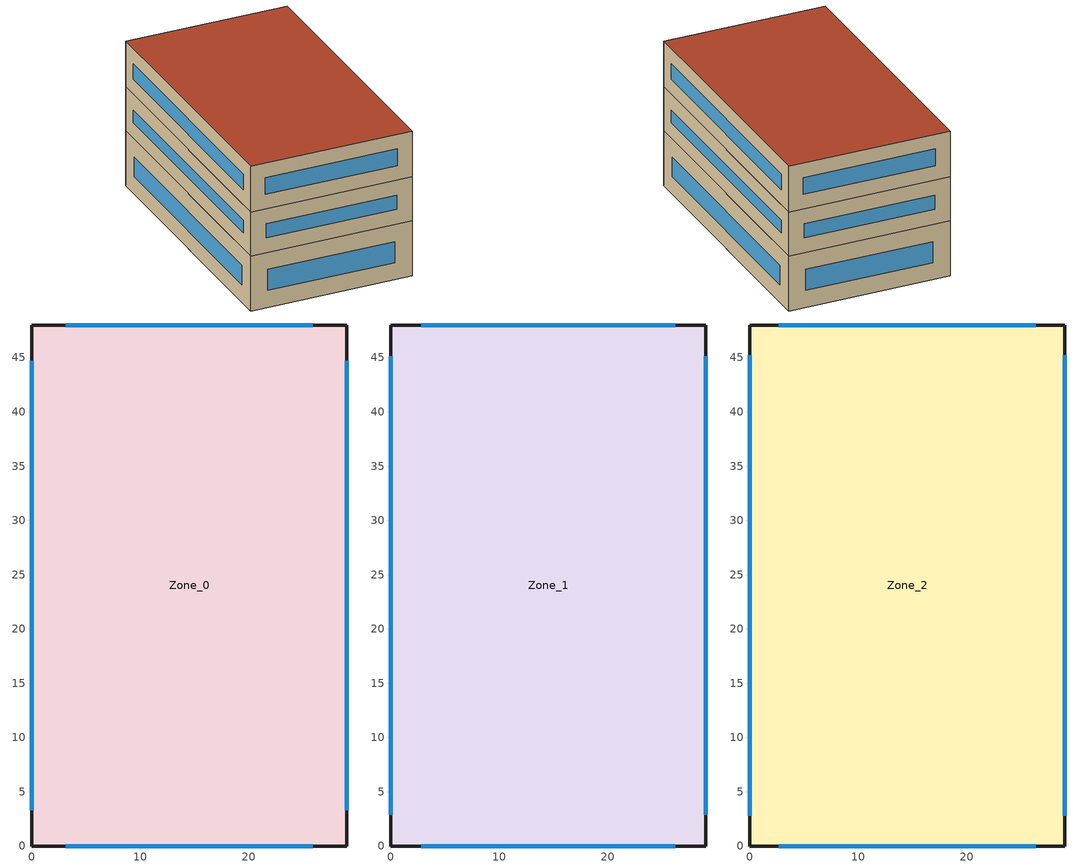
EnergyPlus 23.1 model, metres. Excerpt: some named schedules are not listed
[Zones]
Zone_0
 floor ground (Zone_0:f4UnderGroundSlabCF): 0,0 0,48 29,48 29,0 z-0.1
 wall outside (90.1-2019 Nonresidential CZ 0 Exterior Wall (Mass)): 0,0 29,0 29,48 0,48 0,0 z-0.1:10
 window (90.1-2019 Nonresidential CZ 0 Glazing (Operable)): 3.12,0 25.88,0 / 25.88,48 3.12,48 z3.02:6.88; 29,3.29 29,44.71 / 0,44.71 0,3.29 z3.19:6.71
Zone_1
 floor to Zone_0 (Interior Slab (Mass)_FLIPPED): 0,0 0,48 29,48 29,0 z10
 wall outside (90.1-2019 Nonresidential CZ 0 Exterior Wall (Mass)): 0,48 0,0 29,0 29,48 0,48 z10:18.1
 window (90.1-2019 Nonresidential CZ 0 Glazing (Operable)): 0,45.1 0,2.9 / 29,2.9 29,45.1 z12.9:15.2; 26.2,48 2.8,48 / 2.8,0 26.2,0 z12.8:15.3
Zone_2
 floor to Zone_1 (Interior Slab (Mass)_FLIPPED): 0,0 0,48 29,48 29,0 z18.1
 wall outside (90.1-2019 Nonresidential CZ 0 Exterior Wall (Mass)): 0,48 0,0 29,0 29,48 0,48 z18.1:26.5
 window (90.1-2019 Nonresidential CZ 0 Glazing (Operable)): 0,45.22 0,2.78 / 29,2.78 29,45.22 z20.88:23.72; 26.34,48 2.66,48 / 2.66,0 26.34,0 z20.76:23.84
 roof outside (300mmInsulation 200mmConcrete): 0,0 29,0 29,48 0,48 z26.5
[Site:GroundTemperature:BuildingSurface]
18, 18, 18, 18, 18, 18, 18, 18, 18, 18, 18, 18
[Site:GroundReflectance]
0.2, 0.2, 0.2, 0.2, 0.2, 0.2, 0.2, 0.2, 0.2, 0.2, 0.2, 0.2
[Site:GroundReflectance:SnowModifier]
1, 1
[Site:WeatherStation]
Wind Sensor Height Above Ground {m}=10; Wind Speed Profile Exponent=0.22; Wind Speed Profile Boundary Layer Thickness {m}=370; Air Temperature Sensor Height Above Ground {m}=1.5
[SizingPeriod:WeatherFileConditionType] Use Weather File Daylight Saving Period=No; Use Weather File Rain and Snow Indicators=No
Name | Period Selection | Day Type
Extreme Summer Weather Period for Design | SummerExtreme | SummerDesignDay
Extreme Winter Weather Period for Design | WinterExtreme | WinterDesignDay
[Building]
Building: North Axis {deg}=0; Terrain=Suburbs; Loads Convergence Tolerance Value=0.04; Temperature Convergence Tolerance Value {deltaC}=0.25; Solar Distribution=FullExterior; Maximum Number of Warmup Days=25; Minimum Number of Warmup Days=6
[Construction]
90.1-2019 Nonresidential CZ 0 Exterior Wall (Mass): Stucco_0.025_90.1-2019 Nonresidential CZ 0 Exterior Wall (Mass), Concrete_0.203_90.1-2019 Nonresidential CZ 0 Exterior Wall (Mass), Mineral Wool_0.006340168156952033_90.1-2019 Nonresidential CZ 0 Exterior Wall (Mass), Plaster_0.013_90.1-2019 Nonresidential CZ 0 Exterior Wall (Mass)
Interior Slab (Mass)_FLIPPED: Carpet_0.02_Interior Slab (Mass), Concrete_0.102_Interior Slab (Mass), Acoustic Tile_0.005_Interior Slab (Mass)
300mmInsulation 200mmConcrete: XPS Board_0.3_300mmInsulation 200mmConcrete, General Concrete_0.2_300mmInsulation 200mmConcrete
90.1-2019 Nonresidential CZ 0 Glazing (Operable): 90.1-2019 Nonresidential CZ 0 Glazing (Operable)Window
[Material]
Stucco_0.025_90.1-2019 Nonresidential CZ 0 Exterior Wall (Mass): Roughness=Smooth; @90.1-2019 Nonresidential CZ 0 Exterior Wall (Mass):Stucco-Thickness@ [m]=0.025; @90.1-2019 Nonresidential CZ 0 Exterior Wall (Mass):Stucco-Conductivity@ [W/m-K]=0.72; @90.1-2019 Nonresidential CZ 0 Exterior Wall (Mass):Stucco-Density@ [kg/m3]=1856; @90.1-2019 Nonresidential CZ 0 Exterior Wall (Mass):Stucco-SpecificHeat@ [J/kg-K]=840; @90.1-2019 Nonresidential CZ 0 Exterior Wall (Mass):Stucco-ThermalEmittance@=0.9; @90.1-2019 Nonresidential CZ 0 Exterior Wall (Mass):Stucco-SolarAbsorptance@=0.7; @90.1-2019 Nonresidential CZ 0 Exterior Wall (Mass):Stucco-VisibleAbsorptance@=0.7
Concrete_0.203_90.1-2019 Nonresidential CZ 0 Exterior Wall (Mass): Roughness=Rough; @90.1-2019 Nonresidential CZ 0 Exterior Wall (Mass):Concrete-Thickness@ [m]=0.203; @90.1-2019 Nonresidential CZ 0 Exterior Wall (Mass):Concrete-Conductivity@ [W/m-K]=2; @90.1-2019 Nonresidential CZ 0 Exterior Wall (Mass):Concrete-Density@ [kg/m3]=2400; @90.1-2019 Nonresidential CZ 0 Exterior Wall (Mass):Concrete-SpecificHeat@ [J/kg-K]=950; @90.1-2019 Nonresidential CZ 0 Exterior Wall (Mass):Concrete-ThermalEmittance@=0.9; @90.1-2019 Nonresidential CZ 0 Exterior Wall (Mass):Concrete-SolarAbsorptance@=0.7; @90.1-2019 Nonresidential CZ 0 Exterior Wall (Mass):Concrete-VisibleAbsorptance@=0.7
Mineral Wool_0.006340168156952033_90.1-2019 Nonresidential CZ 0 Exterior Wall (Mass): Roughness=Rough; @90.1-2019 Nonresidential CZ 0 Exterior Wall (Mass):Mineral Wool-Thickness@ [m]=0.00634017; @90.1-2019 Nonresidential CZ 0 Exterior Wall (Mass):Mineral Wool-Conductivity@ [W/m-K]=0.041; @90.1-2019 Nonresidential CZ 0 Exterior Wall (Mass):Mineral Wool-Density@ [kg/m3]=155; @90.1-2019 Nonresidential CZ 0 Exterior Wall (Mass):Mineral Wool-SpecificHeat@ [J/kg-K]=1130; @90.1-2019 Nonresidential CZ 0 Exterior Wall (Mass):Mineral Wool-ThermalEmittance@=0.9; @90.1-2019 Nonresidential CZ 0 Exterior Wall (Mass):Mineral Wool-SolarAbsorptance@=0.7; @90.1-2019 Nonresidential CZ 0 Exterior Wall (Mass):Mineral Wool-VisibleAbsorptance@=0.7
Plaster_0.013_90.1-2019 Nonresidential CZ 0 Exterior Wall (Mass): Roughness=Rough; @90.1-2019 Nonresidential CZ 0 Exterior Wall (Mass):Plaster-Thickness@ [m]=0.013; @90.1-2019 Nonresidential CZ 0 Exterior Wall (Mass):Plaster-Conductivity@ [W/m-K]=1; @90.1-2019 Nonresidential CZ 0 Exterior Wall (Mass):Plaster-Density@ [kg/m3]=2000; @90.1-2019 Nonresidential CZ 0 Exterior Wall (Mass):Plaster-SpecificHeat@ [J/kg-K]=1130; @90.1-2019 Nonresidential CZ 0 Exterior Wall (Mass):Plaster-ThermalEmittance@=0.9; @90.1-2019 Nonresidential CZ 0 Exterior Wall (Mass):Plaster-SolarAbsorptance@=0.7; @90.1-2019 Nonresidential CZ 0 Exterior Wall (Mass):Plaster-VisibleAbsorptance@=0.7
Acoustic Tile_0.005_Interior Slab (Mass): Roughness=MediumSmooth; @Interior Slab (Mass):Acoustic Tile-Thickness@ [m]=0.005; @Interior Slab (Mass):Acoustic Tile-Conductivity@ [W/m-K]=0.06; @Interior Slab (Mass):Acoustic Tile-Density@ [kg/m3]=368; @Interior Slab (Mass):Acoustic Tile-SpecificHeat@ [J/kg-K]=590; @Interior Slab (Mass):Acoustic Tile-ThermalEmittance@=0.9; @Interior Slab (Mass):Acoustic Tile-SolarAbsorptance@=0.7; @Interior Slab (Mass):Acoustic Tile-VisibleAbsorptance@=0.7
Concrete_0.102_Interior Slab (Mass): Roughness=Rough; @Interior Slab (Mass):Concrete-Thickness@ [m]=0.102; @Interior Slab (Mass):Concrete-Conductivity@ [W/m-K]=2; @Interior Slab (Mass):Concrete-Density@ [kg/m3]=2400; @Interior Slab (Mass):Concrete-SpecificHeat@ [J/kg-K]=950; @Interior Slab (Mass):Concrete-ThermalEmittance@=0.9; @Interior Slab (Mass):Concrete-SolarAbsorptance@=0.7; @Interior Slab (Mass):Concrete-VisibleAbsorptance@=0.7
Carpet_0.02_Interior Slab (Mass): Roughness=MediumRough; @Interior Slab (Mass):Carpet-Thickness@ [m]=0.02; @Interior Slab (Mass):Carpet-Conductivity@ [W/m-K]=0.06; @Interior Slab (Mass):Carpet-Density@ [kg/m3]=288; @Interior Slab (Mass):Carpet-SpecificHeat@ [J/kg-K]=1380; @Interior Slab (Mass):Carpet-ThermalEmittance@=0.9; @Interior Slab (Mass):Carpet-SolarAbsorptance@=0.7; @Interior Slab (Mass):Carpet-VisibleAbsorptance@=0.7
XPS Board_0.3_300mmInsulation 200mmConcrete: Roughness=Rough; @300mmInsulation 200mmConcrete:XPS Board-Thickness@ [m]=0.3; @300mmInsulation 200mmConcrete:XPS Board-Conductivity@ [W/m-K]=0.034; @300mmInsulation 200mmConcrete:XPS Board-Density@ [kg/m3]=35; @300mmInsulation 200mmConcrete:XPS Board-SpecificHeat@ [J/kg-K]=1400; @300mmInsulation 200mmConcrete:XPS Board-ThermalEmittance@=0.9; @300mmInsulation 200mmConcrete:XPS Board-SolarAbsorptance@=0.7; @300mmInsulation 200mmConcrete:XPS Board-VisibleAbsorptance@=0.7
General Concrete_0.2_300mmInsulation 200mmConcrete: Roughness=Rough; @300mmInsulation 200mmConcrete:General Concrete-Thickness@ [m]=0.2; @300mmInsulation 200mmConcrete:General Concrete-Conductivity@ [W/m-K]=2; @300mmInsulation 200mmConcrete:General Concrete-Density@ [kg/m3]=2400; @300mmInsulation 200mmConcrete:General Concrete-SpecificHeat@ [J/kg-K]=950; @300mmInsulation 200mmConcrete:General Concrete-ThermalEmittance@=0.9; @300mmInsulation 200mmConcrete:General Concrete-SolarAbsorptance@=0.7; @300mmInsulation 200mmConcrete:General Concrete-VisibleAbsorptance@=0.7
[WindowMaterial:SimpleGlazingSystem]
90.1-2019 Nonresidential CZ 0 Glazing (Operable)Window: @90.1-2019 Nonresidential CZ 0 Glazing (Operable)-UValue@=3.52052; @90.1-2019 Nonresidential CZ 0 Glazing (Operable)-SolarHeatGainCoefficient@=0.2; @90.1-2019 Nonresidential CZ 0 Glazing (Operable)-VisibleTransmittance@=0.22
[Construction:FfactorGroundFloor]
Zone_0:f4UnderGroundSlabCF: 0.73, 1392, 154
[Zone] Rotation [deg]=0; Type=1; Multiplier=1; Area [m2]=1392; Zone Inside Convection Algorithm=TARP; Zone Outside Convection Algorithm=DOE-2
Name | Volume [m3]
Zone_0 | 14059.2
Zone_1 | 11275.2
Zone_2 | 11692.8
[People] OccupancySchedule=occLibrary_G; Number of People Calculation Method=People/Area; PeopleDensity [person/m2]=0.25; Fraction Radiant=0.3; Sensible Heat Fraction=AUTOCALCULATE; Carbon Dioxide Generation Rate [m3/s-W]=3.82e-08; Enable ASHRAE 55 Comfort Warnings=No; Mean Radiant Temperature Calculation Type=ZoneAveraged; Clothing Insulation Calculation Method=DynamicClothingModelASHRAE55; Air Velocity Schedule=AirSpeed 0; Thermal Comfort Model 1 Type=AdaptiveASH55
Name | Zone or ZoneList | Activity Level Schedule | Work Efficiency Schedule
People Zone_0 | Zone_0 | Zone_0PeopleActivity | Zone_0WorkEfficiency
People Zone_1 | Zone_1 | Zone_1PeopleActivity | Zone_1WorkEfficiency
People Zone_2 | Zone_2 | Zone_2PeopleActivity | Zone_2WorkEfficiency
[ElectricEquipment] EquipmentAvailibilitySchedule=equipLibrary_G; Design Level Calculation Method=Watts/Area; EquipmentPowerDensity [W/m2]=8; Fraction Latent=0; Fraction Radiant=.2; Fraction Lost=0
Name | Zone or ZoneList
Zone_0 Equipment | Zone_0
Zone_1 Equipment | Zone_1
Zone_2 Equipment | Zone_2
[Lights] LightsAvailibilitySchedule=lightsLibrary_G; Design Level Calculation Method=Watts/Area; LightingPowerDensity [W/m2]=15; Return Air Fraction=0; Fraction Radiant=.42; Fraction Visible=.18; Fraction Replaceable=1
Name | Zone or ZoneList
Zone_0 General lighting | Zone_0
Zone_1 General lighting | Zone_1
Zone_2 General lighting | Zone_2
[Daylighting:Controls] Daylighting Method=SplitFlux; Lighting control type { 1 = continuous,2 = stepped,3 = continuous / off}=Continuous; Minimum Input Power Fraction for Continuous Dimming Control=0.1; Minimum Light Output Fraction for Continuous Dimming Control=0.1; Number of Stepped Control Steps=3; Probability Lighting will be Reset When Needed in Manual Stepped Control=1; Maximum Allowable Discomfort Glare Index=22; Fraction of Zone Controlled by Reference Point 1=1
Name | Zone | @Zone_0-LightsAvailibilitySchedule@ | Daylighting Reference Point 1 | @Zone_0-IlluminanceSetpoint@ [lux at Reference Point 1] | @Zone_1-LightsAvailibilitySchedule@ | @Zone_1-IlluminanceSetpoint@ [lux at Reference Point 1] | @Zone_2-LightsAvailibilitySchedule@ | @Zone_2-IlluminanceSetpoint@ [lux at Reference Point 1]
Zone_0_DaylCtrl | Zone_0 | lightsLibrary_G | Zone_0_DaylCtrlRefPt1 | 500
Zone_1_DaylCtrl | Zone_1 |  | Zone_1_DaylCtrlRefPt1 |  | lightsLibrary_G | 500
Zone_2_DaylCtrl | Zone_2 |  | Zone_2_DaylCtrlRefPt1 |  |  |  | lightsLibrary_G | 500
[ZoneVentilation:WindandStackOpenArea] Opening Effectiveness=0; Effective Angle {deg}=0; Discharge Coefficient for Opening=0.6; Minimum Indoor Temperature {C}=22; Maximum Indoor Temperature {C}=100; Delta Temperature {deltaC}=1; Minimum Outdoor Temperature {C}=0; Maximum Outdoor Temperature {C}=30; Maximum Wind Speed {m/s}=40
Name | Zone | Opening Area {m2} | Opening Area Fraction Schedule | Height Difference {m}
Zone_0NatVent_Buoy | Zone_0 | 373.296 | NatVentAvail_Zone_0 | 0.910828
Zone_1NatVent_Buoy | Zone_1 | 249.48 | NatVentAvail_Zone_1 | 0.595139
Zone_2NatVent_Buoy | Zone_2 | 310.464 | NatVentAvail_Zone_2 | 0.734591
[ZoneInfiltration:DesignFlowRate] Schedule=On; Design Flow Rate Calculation Method=Flow/ExteriorArea; Flow per Exterior Surface Area [m3/s-m2]=0.00056896
Zone_0Infiltration: Zone or ZoneList=Zone_0; @Zone_0-InfiltrationConstantCoefficient@=1; @Zone_0-InfiltrationTemperatureCoefficient@=0; @Zone_0-InfiltrationWindVelocityCoefficient@=0; @Zone_0-InfiltrationWindVelocitySquaredCoefficient@=0
Zone_1Infiltration: Zone or ZoneList=Zone_1; @Zone_1-InfiltrationConstantCoefficient@=1; @Zone_1-InfiltrationTemperatureCoefficient@=0; @Zone_1-InfiltrationWindVelocityCoefficient@=0; @Zone_1-InfiltrationWindVelocitySquaredCoefficient@=0
Zone_2Infiltration: Zone or ZoneList=Zone_2; @Zone_2-InfiltrationConstantCoefficient@=1; @Zone_2-InfiltrationTemperatureCoefficient@=0; @Zone_2-InfiltrationWindVelocityCoefficient@=0; @Zone_2-InfiltrationWindVelocitySquaredCoefficient@=0
[Zone equipment]
Zone_0: Zone_0 Ideal Loads Air
Zone_1: Zone_1 Ideal Loads Air
Zone_2: Zone_2 Ideal Loads Air
[Sizing:Zone] Zone Cooling Design Supply Air Temperature Input Method=SupplyAirTemperature; Zone Cooling Design Supply Air Temperature {C}=12; Zone Heating Design Supply Air Temperature Input Method=SupplyAirTemperature; Zone Heating Design Supply Air Temperature {C}=35; Zone Cooling Design Supply Air Humidity Ratio {kgWater/kgDryAir}=0.009; Zone Heating Design Supply Air Humidity Ratio {kgWater/kgDryAir}=0.004; Zone Heating Sizing Factor=1.15; Zone Cooling Sizing Factor=1.15; Cooling Design Air Flow Method=DesignDay; Heating Design Air Flow Method=DesignDay
Name | Design Specification Outdoor Air Object
Zone_0 | Zone_0MinFreshAir
Zone_1 | Zone_1MinFreshAir
Zone_2 | Zone_2MinFreshAir
[ZoneControl:Thermostat]
Name | Zone or ZoneList | Control Type Schedule | Control 1
Zone_0 Thermostat | Zone_0 | Zone_0_ZoneControlTypeSched | Dual Setpoint - Zone Zone_0
Zone_1 Thermostat | Zone_1 | Zone_1_ZoneControlTypeSched | Dual Setpoint - Zone Zone_1
Zone_2 Thermostat | Zone_2 | Zone_2_ZoneControlTypeSched | Dual Setpoint - Zone Zone_2
[ThermostatSetpoint:DualSetpoint]
Name | Heating Setpoint Temperature Schedule | Cooling Setpoint Temperature Schedule
Dual Setpoint - Zone Zone_0 | Zone_0Heating_SP_Sch | Zone_0Cooling_SP_Sch
Dual Setpoint - Zone Zone_1 | Zone_1Heating_SP_Sch | Zone_1Cooling_SP_Sch
Dual Setpoint - Zone Zone_2 | Zone_2Heating_SP_Sch | Zone_2Cooling_SP_Sch
[DesignSpecification:OutdoorAir] Outdoor Air Method=Sum; MechVentSchedule=AllOn
Zone_0MinFreshAir: @Zone_0-MinFreshAirPerson@ [m3/s-person]=0.01; @Zone_0-MinFreshAirArea@ [m3/s-m2]=0.001
Zone_1MinFreshAir: @Zone_1-MinFreshAirPerson@ [m3/s-person]=0.01; @Zone_1-MinFreshAirArea@ [m3/s-m2]=0.001
Zone_2MinFreshAir: @Zone_2-MinFreshAirPerson@ [m3/s-person]=0.01; @Zone_2-MinFreshAirArea@ [m3/s-m2]=0.001
[Schedule:Constant]
On: 1
AirSpeed 0: 0
Zone_0PeopleActivity; Zone_1PeopleActivity; Zone_2PeopleActivity: Any Number, 125.28
Zone_0WorkEfficiency; Zone_1WorkEfficiency; Zone_2WorkEfficiency: Any Number, 0
Zone_0_ZoneControlTypeSched; Zone_1_ZoneControlTypeSched; Zone_2_ZoneControlTypeSched: 4
[Schedule:Year]
occLibrary_G: Fraction, occLibrary_G_0, 1, 1, 12, 31
lightsLibrary_G: Fraction, lightsLibrary_G_0, 1, 1, 12, 31
equipLibrary_G: Fraction, equipLibrary_G_0, 1, 1, 12, 31
NatVentAvail_Zone_0: Fraction, NatVentAvail_Zone_0_0, 1, 1, 1, 7, NatVentAvail_Zone_0_1, 1, 8, 1, 14, NatVentAvail_Zone_0_2, 1, 15, 1, 21, NatVentAvail_Zone_0_3, 1, 22, 1, 28, NatVentAvail_Zone_0_4, 1, 29, 2, 4, NatVentAvail_Zone_0_5, 2, 5, 2, 11, NatVentAvail_Zone_0_6, 2, 12, 2, 18, NatVentAvail_Zone_0_7, 2, 19, 2, 25, NatVentAvail_Zone_0_8, 2, 26, 3, 4, NatVentAvail_Zone_0_9, 3, 5, 3, 11, NatVentAvail_Zone_0_10, 3, 12, 3, 18, NatVentAvail_Zone_0_11, 3, 19, 3, 25, NatVentAvail_Zone_0_12, 3, 26, 4, 1, NatVentAvail_Zone_0_13, 4, 2, 4, 8, NatVentAvail_Zone_0_14, 4, 9, 4, 15, NatVentAvail_Zone_0_15, 4, 16, 4, 22, NatVentAvail_Zone_0_16, 4, 23, 4, 29, NatVentAvail_Zone_0_17, 4, 30, 5, 6, NatVentAvail_Zone_0_18, 5, 7, 5, 13, NatVentAvail_Zone_0_19, 5, 14, 5, 20, NatVentAvail_Zone_0_20, 5, 21, 5, 27, NatVentAvail_Zone_0_21, 5, 28, 6, 3, NatVentAvail_Zone_0_22, 6, 4, 6, 10, NatVentAvail_Zone_0_23, 6, 11, 6, 17, NatVentAvail_Zone_0_24, 6, 18, 6, 24, NatVentAvail_Zone_0_25, 6, 25, 7, 1, NatVentAvail_Zone_0_26, 7, 2, 7, 8, NatVentAvail_Zone_0_27, 7, 9, 7, 15, NatVentAvail_Zone_0_28, 7, 16, 7, 22, NatVentAvail_Zone_0_29, 7, 23, 7, 29, NatVentAvail_Zone_0_30, 7, 30, 8, 5, NatVentAvail_Zone_0_31, 8, 6, 8, 12, NatVentAvail_Zone_0_32, 8, 13, 8, 19, NatVentAvail_Zone_0_33, 8, 20, 8, 26, NatVentAvail_Zone_0_34, 8, 27, 9, 2, NatVentAvail_Zone_0_35, 9, 3, 9, 9, NatVentAvail_Zone_0_36, 9, 10, 9, 16, NatVentAvail_Zone_0_37, 9, 17, 9, 23, NatVentAvail_Zone_0_38, 9, 24, 9, 30, NatVentAvail_Zone_0_39, 10, 1, 10, 7, NatVentAvail_Zone_0_40, 10, 8, 10, 14, NatVentAvail_Zone_0_41, 10, 15, 10, 21, NatVentAvail_Zone_0_42, 10, 22, 10, 28, NatVentAvail_Zone_0_43, 10, 29, 11, 4, NatVentAvail_Zone_0_44, 11, 5, 11, 11, NatVentAvail_Zone_0_45, 11, 12, 11, 18, NatVentAvail_Zone_0_46, 11, 19, 11, 25, NatVentAvail_Zone_0_47, 11, 26, 12, 2, NatVentAvail_Zone_0_48, 12, 3, 12, 9, NatVentAvail_Zone_0_49, 12, 10, 12, 16, NatVentAvail_Zone_0_50, 12, 17, 12, 23, NatVentAvail_Zone_0_51, 12, 24, 12, 30, NatVentAvail_Zone_0_52, 12, 31, 12, 31
NatVentAvail_Zone_1: Fraction, NatVentAvail_Zone_1_0, 1, 1, 1, 7, NatVentAvail_Zone_1_1, 1, 8, 1, 14, NatVentAvail_Zone_1_2, 1, 15, 1, 21, NatVentAvail_Zone_1_3, 1, 22, 1, 28, NatVentAvail_Zone_1_4, 1, 29, 2, 4, NatVentAvail_Zone_1_5, 2, 5, 2, 11, NatVentAvail_Zone_1_6, 2, 12, 2, 18, NatVentAvail_Zone_1_7, 2, 19, 2, 25, NatVentAvail_Zone_1_8, 2, 26, 3, 4, NatVentAvail_Zone_1_9, 3, 5, 3, 11, NatVentAvail_Zone_1_10, 3, 12, 3, 18, NatVentAvail_Zone_1_11, 3, 19, 3, 25, NatVentAvail_Zone_1_12, 3, 26, 4, 1, NatVentAvail_Zone_1_13, 4, 2, 4, 8, NatVentAvail_Zone_1_14, 4, 9, 4, 15, NatVentAvail_Zone_1_15, 4, 16, 4, 22, NatVentAvail_Zone_1_16, 4, 23, 4, 29, NatVentAvail_Zone_1_17, 4, 30, 5, 6, NatVentAvail_Zone_1_18, 5, 7, 5, 13, NatVentAvail_Zone_1_19, 5, 14, 5, 20, NatVentAvail_Zone_1_20, 5, 21, 5, 27, NatVentAvail_Zone_1_21, 5, 28, 6, 3, NatVentAvail_Zone_1_22, 6, 4, 6, 10, NatVentAvail_Zone_1_23, 6, 11, 6, 17, NatVentAvail_Zone_1_24, 6, 18, 6, 24, NatVentAvail_Zone_1_25, 6, 25, 7, 1, NatVentAvail_Zone_1_26, 7, 2, 7, 8, NatVentAvail_Zone_1_27, 7, 9, 7, 15, NatVentAvail_Zone_1_28, 7, 16, 7, 22, NatVentAvail_Zone_1_29, 7, 23, 7, 29, NatVentAvail_Zone_1_30, 7, 30, 8, 5, NatVentAvail_Zone_1_31, 8, 6, 8, 12, NatVentAvail_Zone_1_32, 8, 13, 8, 19, NatVentAvail_Zone_1_33, 8, 20, 8, 26, NatVentAvail_Zone_1_34, 8, 27, 9, 2, NatVentAvail_Zone_1_35, 9, 3, 9, 9, NatVentAvail_Zone_1_36, 9, 10, 9, 16, NatVentAvail_Zone_1_37, 9, 17, 9, 23, NatVentAvail_Zone_1_38, 9, 24, 9, 30, NatVentAvail_Zone_1_39, 10, 1, 10, 7, NatVentAvail_Zone_1_40, 10, 8, 10, 14, NatVentAvail_Zone_1_41, 10, 15, 10, 21, NatVentAvail_Zone_1_42, 10, 22, 10, 28, NatVentAvail_Zone_1_43, 10, 29, 11, 4, NatVentAvail_Zone_1_44, 11, 5, 11, 11, NatVentAvail_Zone_1_45, 11, 12, 11, 18, NatVentAvail_Zone_1_46, 11, 19, 11, 25, NatVentAvail_Zone_1_47, 11, 26, 12, 2, NatVentAvail_Zone_1_48, 12, 3, 12, 9, NatVentAvail_Zone_1_49, 12, 10, 12, 16, NatVentAvail_Zone_1_50, 12, 17, 12, 23, NatVentAvail_Zone_1_51, 12, 24, 12, 30, NatVentAvail_Zone_1_52, 12, 31, 12, 31
NatVentAvail_Zone_2: Fraction, NatVentAvail_Zone_2_0, 1, 1, 1, 7, NatVentAvail_Zone_2_1, 1, 8, 1, 14, NatVentAvail_Zone_2_2, 1, 15, 1, 21, NatVentAvail_Zone_2_3, 1, 22, 1, 28, NatVentAvail_Zone_2_4, 1, 29, 2, 4, NatVentAvail_Zone_2_5, 2, 5, 2, 11, NatVentAvail_Zone_2_6, 2, 12, 2, 18, NatVentAvail_Zone_2_7, 2, 19, 2, 25, NatVentAvail_Zone_2_8, 2, 26, 3, 4, NatVentAvail_Zone_2_9, 3, 5, 3, 11, NatVentAvail_Zone_2_10, 3, 12, 3, 18, NatVentAvail_Zone_2_11, 3, 19, 3, 25, NatVentAvail_Zone_2_12, 3, 26, 4, 1, NatVentAvail_Zone_2_13, 4, 2, 4, 8, NatVentAvail_Zone_2_14, 4, 9, 4, 15, NatVentAvail_Zone_2_15, 4, 16, 4, 22, NatVentAvail_Zone_2_16, 4, 23, 4, 29, NatVentAvail_Zone_2_17, 4, 30, 5, 6, NatVentAvail_Zone_2_18, 5, 7, 5, 13, NatVentAvail_Zone_2_19, 5, 14, 5, 20, NatVentAvail_Zone_2_20, 5, 21, 5, 27, NatVentAvail_Zone_2_21, 5, 28, 6, 3, NatVentAvail_Zone_2_22, 6, 4, 6, 10, NatVentAvail_Zone_2_23, 6, 11, 6, 17, NatVentAvail_Zone_2_24, 6, 18, 6, 24, NatVentAvail_Zone_2_25, 6, 25, 7, 1, NatVentAvail_Zone_2_26, 7, 2, 7, 8, NatVentAvail_Zone_2_27, 7, 9, 7, 15, NatVentAvail_Zone_2_28, 7, 16, 7, 22, NatVentAvail_Zone_2_29, 7, 23, 7, 29, NatVentAvail_Zone_2_30, 7, 30, 8, 5, NatVentAvail_Zone_2_31, 8, 6, 8, 12, NatVentAvail_Zone_2_32, 8, 13, 8, 19, NatVentAvail_Zone_2_33, 8, 20, 8, 26, NatVentAvail_Zone_2_34, 8, 27, 9, 2, NatVentAvail_Zone_2_35, 9, 3, 9, 9, NatVentAvail_Zone_2_36, 9, 10, 9, 16, NatVentAvail_Zone_2_37, 9, 17, 9, 23, NatVentAvail_Zone_2_38, 9, 24, 9, 30, NatVentAvail_Zone_2_39, 10, 1, 10, 7, NatVentAvail_Zone_2_40, 10, 8, 10, 14, NatVentAvail_Zone_2_41, 10, 15, 10, 21, NatVentAvail_Zone_2_42, 10, 22, 10, 28, NatVentAvail_Zone_2_43, 10, 29, 11, 4, NatVentAvail_Zone_2_44, 11, 5, 11, 11, NatVentAvail_Zone_2_45, 11, 12, 11, 18, NatVentAvail_Zone_2_46, 11, 19, 11, 25, NatVentAvail_Zone_2_47, 11, 26, 12, 2, NatVentAvail_Zone_2_48, 12, 3, 12, 9, NatVentAvail_Zone_2_49, 12, 10, 12, 16, NatVentAvail_Zone_2_50, 12, 17, 12, 23, NatVentAvail_Zone_2_51, 12, 24, 12, 30, NatVentAvail_Zone_2_52, 12, 31, 12, 31
[Schedule:Week:Daily]
occLibrary_G_0: dd225240-7201-41ae-aede-a254e236224e, dd225240-7201-41ae-aede-a254e236224e, dd225240-7201-41ae-aede-a254e236224e, dd225240-7201-41ae-aede-a254e236224e, dd225240-7201-41ae-aede-a254e236224e, dd225240-7201-41ae-aede-a254e236224e, dd225240-7201-41ae-aede-a254e236224e, dd225240-7201-41ae-aede-a254e236224e, dd225240-7201-41ae-aede-a254e236224e, dd225240-7201-41ae-aede-a254e236224e, dd225240-7201-41ae-aede-a254e236224e, dd225240-7201-41ae-aede-a254e236224e
lightsLibrary_G_0: 7262cffa-4cd4-4b01-9293-8a368bad4dff, 7262cffa-4cd4-4b01-9293-8a368bad4dff, 7262cffa-4cd4-4b01-9293-8a368bad4dff, 7262cffa-4cd4-4b01-9293-8a368bad4dff, 7262cffa-4cd4-4b01-9293-8a368bad4dff, 7262cffa-4cd4-4b01-9293-8a368bad4dff, 7262cffa-4cd4-4b01-9293-8a368bad4dff, 7262cffa-4cd4-4b01-9293-8a368bad4dff, 7262cffa-4cd4-4b01-9293-8a368bad4dff, 7262cffa-4cd4-4b01-9293-8a368bad4dff, 7262cffa-4cd4-4b01-9293-8a368bad4dff, 7262cffa-4cd4-4b01-9293-8a368bad4dff
equipLibrary_G_0: 957cdbb6-05c2-4a6f-a631-1409b1cb0877, 957cdbb6-05c2-4a6f-a631-1409b1cb0877, 957cdbb6-05c2-4a6f-a631-1409b1cb0877, 957cdbb6-05c2-4a6f-a631-1409b1cb0877, 957cdbb6-05c2-4a6f-a631-1409b1cb0877, 957cdbb6-05c2-4a6f-a631-1409b1cb0877, 957cdbb6-05c2-4a6f-a631-1409b1cb0877, 957cdbb6-05c2-4a6f-a631-1409b1cb0877, 957cdbb6-05c2-4a6f-a631-1409b1cb0877, 957cdbb6-05c2-4a6f-a631-1409b1cb0877, 957cdbb6-05c2-4a6f-a631-1409b1cb0877, 957cdbb6-05c2-4a6f-a631-1409b1cb0877
NatVentAvail_Zone_0_0: cc4ff7b6-d34a-445d-9074-7a86441b8b38, 6532ee46-628d-4a87-a0e2-44999f72b554, a55ed26b-cff1-471f-81f1-243d74b9eb36, 696fcc42-4b9f-436e-859f-d6cec868381e, af60bc65-7343-440f-ab5f-70e988d1839f, 838013ee-32f0-4309-ae89-923316bb5d58, 945c02b9-7e27-4269-a3af-1a6c9e5b368f, cc4ff7b6-d34a-445d-9074-7a86441b8b38, cc4ff7b6-d34a-445d-9074-7a86441b8b38, cc4ff7b6-d34a-445d-9074-7a86441b8b38, cc4ff7b6-d34a-445d-9074-7a86441b8b38, cc4ff7b6-d34a-445d-9074-7a86441b8b38
NatVentAvail_Zone_0_1: 6fb0f2d5-f30a-469b-b798-574e702a0d1c, b08ea414-1931-4844-bb1f-f2ede26d13af, ae12755b-feee-4670-9672-77fedb310874, 50b73f14-92ef-4c84-ae1d-f1db85b33870, 55ae9b89-dcd4-498a-ae6a-8c7dad033646, 454ba71e-c387-440b-9c61-870a22a14165, b941d2d3-56ed-4f83-a0b1-d1a5b4d24d03, 6fb0f2d5-f30a-469b-b798-574e702a0d1c, 6fb0f2d5-f30a-469b-b798-574e702a0d1c, 6fb0f2d5-f30a-469b-b798-574e702a0d1c, 6fb0f2d5-f30a-469b-b798-574e702a0d1c, 6fb0f2d5-f30a-469b-b798-574e702a0d1c
NatVentAvail_Zone_0_2: 11ef3ca1-1c0e-499e-ae6a-258045fbeb8c, 9ed0112d-2cb8-4ccc-9f13-a70e31132b64, 55ae9b89-dcd4-498a-ae6a-8c7dad033646, 4dd1884c-bd66-4896-9aa9-a5a615096325, 6532ee46-628d-4a87-a0e2-44999f72b554, e8a2abe5-8f7f-4bdd-906d-7de0144df8ac, 96a15fd2-ef4d-48bc-83f3-b2c7b1fc6e47, 11ef3ca1-1c0e-499e-ae6a-258045fbeb8c, 11ef3ca1-1c0e-499e-ae6a-258045fbeb8c, 11ef3ca1-1c0e-499e-ae6a-258045fbeb8c, 11ef3ca1-1c0e-499e-ae6a-258045fbeb8c, 11ef3ca1-1c0e-499e-ae6a-258045fbeb8c
NatVentAvail_Zone_0_3: d74faf98-774e-4fe6-89c0-89ee06838772, 737cb52d-aa33-48cc-a9f2-a5c8f00ad4c2, 2d3176df-f994-4ca8-8ea4-ae511733177d, d4329b70-72a0-4ece-ac49-f2ac5c27df28, 6cbb52d1-15d8-4e95-b6ef-555e3a72d61c, cc4ff7b6-d34a-445d-9074-7a86441b8b38, fb9e46cd-d8f8-4855-951e-9a8f51a1a6dd, d74faf98-774e-4fe6-89c0-89ee06838772, d74faf98-774e-4fe6-89c0-89ee06838772, d74faf98-774e-4fe6-89c0-89ee06838772, d74faf98-774e-4fe6-89c0-89ee06838772, d74faf98-774e-4fe6-89c0-89ee06838772
NatVentAvail_Zone_0_4: 18e06c3b-9906-43e4-ba55-7b80995ebb9c, d999a655-917c-449f-9ea6-40e19e8fe84e, c5e967b6-ad47-4721-a9ba-189c0421f7ad, c36f733a-41fa-454c-8f42-f3c33f94fc21, 0f1aa402-c0ea-4e99-b790-294325ccd8bd, 726e4104-2c14-49d4-b446-5e3992ee35f2, d999a655-917c-449f-9ea6-40e19e8fe84e, 18e06c3b-9906-43e4-ba55-7b80995ebb9c, 18e06c3b-9906-43e4-ba55-7b80995ebb9c, 18e06c3b-9906-43e4-ba55-7b80995ebb9c, 18e06c3b-9906-43e4-ba55-7b80995ebb9c, 18e06c3b-9906-43e4-ba55-7b80995ebb9c
NatVentAvail_Zone_0_5: 3c3da267-0f6b-44e4-a60e-48eda3b12bca, 07bfbf89-7c6b-412a-9280-629e8abdbc92, 3d56952b-c64f-44a1-852b-f96312283424, 8d9c1ac1-c51f-44bd-9215-dcbd9a37ca7b, 738825a7-ef35-4966-839c-1f21eca0ae6e, b50085e6-1aff-4192-82b6-654f843f2e2b, e135e339-75c5-42d6-b264-0ff665b5ec96, 3c3da267-0f6b-44e4-a60e-48eda3b12bca, 3c3da267-0f6b-44e4-a60e-48eda3b12bca, 3c3da267-0f6b-44e4-a60e-48eda3b12bca, 3c3da267-0f6b-44e4-a60e-48eda3b12bca, 3c3da267-0f6b-44e4-a60e-48eda3b12bca
NatVentAvail_Zone_0_6: 25575f31-6daf-4e75-93fd-b6a6bd94df54, d6f4ae86-52fb-4739-b5d9-178cd39f6f1d, 15eb4db8-e1a0-4a42-8e3e-0e2aa470190e, 61659ad9-7dc7-4c63-9547-42912208734e, 5d4dd3d8-d95f-4e04-a1ff-93cb3f2da58d, 4ef91714-178c-44f3-af5a-c3dc7797c0e6, 0134ff03-1fa0-4979-a23f-48f86e859ceb, 25575f31-6daf-4e75-93fd-b6a6bd94df54, 25575f31-6daf-4e75-93fd-b6a6bd94df54, 25575f31-6daf-4e75-93fd-b6a6bd94df54, 25575f31-6daf-4e75-93fd-b6a6bd94df54, 25575f31-6daf-4e75-93fd-b6a6bd94df54
NatVentAvail_Zone_0_7: 5579030b-2c9d-4d32-8a32-ceda8cfd17fa, b27497db-1943-4a1c-9b6a-fab57a4e7809, d74eedb7-5d29-418b-a480-2b8fdf13204e, 174b5b4c-e6d6-43b9-9be4-36939a29bbc4, 27cd3044-b77c-4db0-99d2-bc2909a98e4a, f8bfb63a-bebd-477f-9a3a-c7cd8f71acc7, 06972f9b-57d8-4718-80fb-8f0ab26c35d3, 5579030b-2c9d-4d32-8a32-ceda8cfd17fa, 5579030b-2c9d-4d32-8a32-ceda8cfd17fa, 5579030b-2c9d-4d32-8a32-ceda8cfd17fa, 5579030b-2c9d-4d32-8a32-ceda8cfd17fa, 5579030b-2c9d-4d32-8a32-ceda8cfd17fa
NatVentAvail_Zone_0_8: 6f4df3fa-e55a-437b-a693-3673c1efbece, 033ada91-5dee-44d0-aa39-b8028fb889c6, 84d47519-3c13-43ac-827b-4634ff1eeedf, d60f375d-8b7e-4c6b-8de0-20b13ecb1c1f, 41beeecf-66e6-457c-8b6a-b1d29f37fe35, 92949e49-135c-43be-b872-511a34f07faa, 3a11c6c4-dbca-48df-82d3-06593598fbb0, 6f4df3fa-e55a-437b-a693-3673c1efbece, 6f4df3fa-e55a-437b-a693-3673c1efbece, 6f4df3fa-e55a-437b-a693-3673c1efbece, 6f4df3fa-e55a-437b-a693-3673c1efbece, 6f4df3fa-e55a-437b-a693-3673c1efbece
NatVentAvail_Zone_0_9: 8c307fff-8a8c-4fb1-901a-31f88f0b91e0, 7bca73a7-3916-42b3-baef-4867a3a2be07, 3a11c6c4-dbca-48df-82d3-06593598fbb0, 80cc66d7-e2fc-460e-a36c-b32b03f9c81f, 37455993-0824-443c-a28b-3831520f2e72, 792df04b-95b7-4276-b4d0-6c628d3cfc26, 1e37955a-6a7d-4e21-857f-7b4c0b617cb6, 8c307fff-8a8c-4fb1-901a-31f88f0b91e0, 8c307fff-8a8c-4fb1-901a-31f88f0b91e0, 8c307fff-8a8c-4fb1-901a-31f88f0b91e0, 8c307fff-8a8c-4fb1-901a-31f88f0b91e0, 8c307fff-8a8c-4fb1-901a-31f88f0b91e0
NatVentAvail_Zone_0_10: 2496ebef-70d4-4d42-a3a6-1f42e6c1625a, 3a11c6c4-dbca-48df-82d3-06593598fbb0, 6e7243ac-f00b-4763-ab39-cbd2b84adcab, 495f82a0-99e9-4d6c-9408-d21f4b5c2a6d, 7fc05c61-dea1-4003-a4cb-3987864aa7d4, d6e23137-9ccd-44c4-8eb7-593d1f785d8d, 00ca6f01-39ba-4cda-a6f6-55edd2c0c23e, 2496ebef-70d4-4d42-a3a6-1f42e6c1625a, 2496ebef-70d4-4d42-a3a6-1f42e6c1625a, 2496ebef-70d4-4d42-a3a6-1f42e6c1625a, 2496ebef-70d4-4d42-a3a6-1f42e6c1625a, 2496ebef-70d4-4d42-a3a6-1f42e6c1625a
NatVentAvail_Zone_0_11: 3a11c6c4-dbca-48df-82d3-06593598fbb0, 52f9829f-b64b-4de7-9adb-d697ad8dad2c, 2a1a30a9-4b4b-46dd-abf2-5df6b549e8b2, df145878-d76b-4138-807f-47cf0b5c90ff, 1beb765f-3aff-4de3-ba1b-f53f29e4609b, 6168620d-2e73-4474-80ca-d95ec5643755, 3d9b85a0-0f57-4860-8113-934fcc88ee4d, 3a11c6c4-dbca-48df-82d3-06593598fbb0, 3a11c6c4-dbca-48df-82d3-06593598fbb0, 3a11c6c4-dbca-48df-82d3-06593598fbb0, 3a11c6c4-dbca-48df-82d3-06593598fbb0, 3a11c6c4-dbca-48df-82d3-06593598fbb0
NatVentAvail_Zone_0_12: 73403a9b-7c3c-4830-8bed-19f0f0dd26fa, bf75eeab-3564-4d32-85be-03ce1320ff7c, 8f09a0e7-0df2-4418-a870-80c709aae083, 69cb7a6f-f708-49ad-9529-b97c1f2550f9, c70acbf3-aa06-4dac-a3ef-4f267ef03380, 7e8a8f96-051c-4e0f-b717-b70f6cd532cd, 8a51dcaa-3756-4bca-8dd7-a2d93cba9fc3, 73403a9b-7c3c-4830-8bed-19f0f0dd26fa, 73403a9b-7c3c-4830-8bed-19f0f0dd26fa, 73403a9b-7c3c-4830-8bed-19f0f0dd26fa, 73403a9b-7c3c-4830-8bed-19f0f0dd26fa, 73403a9b-7c3c-4830-8bed-19f0f0dd26fa
NatVentAvail_Zone_0_13: 6829bd31-4c0d-4ac0-8487-5e33c82533fc, 694e70c2-8b4b-4c39-bc5f-9c149212144a, b569b479-db85-413f-bfc7-d1422ee17da1, 8f9ea52f-7e06-45b0-abc3-8ab5babe76bf, 48fefff1-0ebf-41b9-8219-7ea564f1de4d, 383efc9b-d1ca-4cc0-92bb-0501caead48f, dd49ecad-c98c-44c8-a870-5fad5235088f, 6829bd31-4c0d-4ac0-8487-5e33c82533fc, 6829bd31-4c0d-4ac0-8487-5e33c82533fc, 6829bd31-4c0d-4ac0-8487-5e33c82533fc, 6829bd31-4c0d-4ac0-8487-5e33c82533fc, 6829bd31-4c0d-4ac0-8487-5e33c82533fc
NatVentAvail_Zone_0_14: 5e2d797f-3384-478b-abd0-8daab8963b72, ffe6fb57-0ed4-44fe-a5ff-d4d850d672c0, 46fa9a8e-ed76-4e4c-99b1-10874010ac65, be70bc5c-952a-422c-b5ac-593619a3b1b1, 73a152c7-c5f0-45fb-bbef-d6007a50c40e, 5d2b3523-bfd7-4305-9627-1314f2f26054, f1bf4798-08e8-4eff-8ce2-8a8b6526b207, 5e2d797f-3384-478b-abd0-8daab8963b72, 5e2d797f-3384-478b-abd0-8daab8963b72, 5e2d797f-3384-478b-abd0-8daab8963b72, 5e2d797f-3384-478b-abd0-8daab8963b72, 5e2d797f-3384-478b-abd0-8daab8963b72
NatVentAvail_Zone_0_15: 5da9fafd-729a-4611-b65a-5350c21ce941, 841a202f-ffdc-470b-85d2-28e0cafe512e, 6ac220ab-36a8-40b3-ae1e-8820fa6797e8, aa446452-6ce4-4aee-9229-4dfe436e2871, 6aae8415-d4b1-4f32-ba24-755ed4845676, c9c24896-99d6-4c1b-81ae-56332af58094, 1f13c802-271f-45f8-b943-b143d023c1bc, 5da9fafd-729a-4611-b65a-5350c21ce941, 5da9fafd-729a-4611-b65a-5350c21ce941, 5da9fafd-729a-4611-b65a-5350c21ce941, 5da9fafd-729a-4611-b65a-5350c21ce941, 5da9fafd-729a-4611-b65a-5350c21ce941
NatVentAvail_Zone_0_16: 65166843-886f-425c-a46e-d27c4c9a51e9, dc8a5858-008a-44ad-b279-27b7abc171f8, 57d77266-c9ce-4182-8f02-fc64b0e57037, 934f1482-7445-4a17-9883-202da96484f6, c2499c7c-2950-4359-8559-688d500206a6, 74993241-2eba-48cd-8529-58e81fb0bd73, aa8b435e-e15a-43e3-871c-78bad43724ca, 65166843-886f-425c-a46e-d27c4c9a51e9, 65166843-886f-425c-a46e-d27c4c9a51e9, 65166843-886f-425c-a46e-d27c4c9a51e9, 65166843-886f-425c-a46e-d27c4c9a51e9, 65166843-886f-425c-a46e-d27c4c9a51e9
NatVentAvail_Zone_0_17: 14d17900-b70f-47eb-9e8c-ffd9884d04ba, 6518f681-dc2a-4208-8425-83a0e3ffdac0, 133386bc-85eb-4979-b149-4d965944aaa9, 23e5aca2-1b59-42f3-b14a-ac32a0533fe2, 3b439881-5786-4ff6-9daf-e6cba07ba0da, 490929a3-6b4b-41ac-9479-d5cf5f43498f, bafcda48-dceb-4ddf-a24d-caf9b5d778b8, 14d17900-b70f-47eb-9e8c-ffd9884d04ba, 14d17900-b70f-47eb-9e8c-ffd9884d04ba, 14d17900-b70f-47eb-9e8c-ffd9884d04ba, 14d17900-b70f-47eb-9e8c-ffd9884d04ba, 14d17900-b70f-47eb-9e8c-ffd9884d04ba
NatVentAvail_Zone_0_18: 23b95bad-794d-407e-b36c-3e8ef6f7b007, 6f8850c5-4129-46d3-909c-c5a4d94c0f5e, 87d2f824-ac06-4e63-a6f1-7a9fc57e148b, 23b95bad-794d-407e-b36c-3e8ef6f7b007, 9e63c924-cd1e-4f32-bd7c-45009d55e8a1, ab43795a-f7eb-4816-b6d9-32b4650f055d, 8b803bb8-7670-4882-9488-c1c823e89264, 23b95bad-794d-407e-b36c-3e8ef6f7b007, 23b95bad-794d-407e-b36c-3e8ef6f7b007, 23b95bad-794d-407e-b36c-3e8ef6f7b007, 23b95bad-794d-407e-b36c-3e8ef6f7b007, 23b95bad-794d-407e-b36c-3e8ef6f7b007
NatVentAvail_Zone_0_19: df06a40e-99b4-4ffb-83bf-49fde35571be, 20cc2d12-cae3-4ce9-ad13-6f40eafea1c9, 1f352a3e-0ffe-4ec2-a2bf-1d65e5893956, 45c1158a-1fc1-4ece-93f7-53d54ae7fc2d, f63dc4e4-0b7f-4282-a7a0-d687dc14fe9e, 8f82e4c6-cb29-4740-984a-1d8efc16ee75, 37b4085f-771e-433d-b30a-55017e2da599, df06a40e-99b4-4ffb-83bf-49fde35571be, df06a40e-99b4-4ffb-83bf-49fde35571be, df06a40e-99b4-4ffb-83bf-49fde35571be, df06a40e-99b4-4ffb-83bf-49fde35571be, df06a40e-99b4-4ffb-83bf-49fde35571be
NatVentAvail_Zone_0_20: ac317457-dadc-496b-8b46-c1548558474e, b8eb41f5-67e7-4377-a943-7be81c2928dd, df06a40e-99b4-4ffb-83bf-49fde35571be, 9e73af5b-6514-418e-bbcf-32e3c8103e4f, cd565612-91d7-4487-819e-d5161a6dc99e, a381e99b-a19e-4143-98b9-32787072b4a7, 0987c1f3-4e72-430e-8a89-51ec38aacf4e, ac317457-dadc-496b-8b46-c1548558474e, ac317457-dadc-496b-8b46-c1548558474e, ac317457-dadc-496b-8b46-c1548558474e, ac317457-dadc-496b-8b46-c1548558474e, ac317457-dadc-496b-8b46-c1548558474e
NatVentAvail_Zone_0_21: e2d2cbb7-755c-4a0d-9c05-a4563c098992, 07bfbf89-7c6b-412a-9280-629e8abdbc92, 2586581d-7023-4d30-b0be-9e6ac3496234, 3201f934-0963-42c1-843c-21142134cf94, c765a5b3-04cd-4bba-979e-99830dea033e, b472c9ac-1bb6-4f3f-89b5-e568c54b048b, b141bd27-4c39-4283-bd6c-f4684a8041e8, e2d2cbb7-755c-4a0d-9c05-a4563c098992, e2d2cbb7-755c-4a0d-9c05-a4563c098992, e2d2cbb7-755c-4a0d-9c05-a4563c098992, e2d2cbb7-755c-4a0d-9c05-a4563c098992, e2d2cbb7-755c-4a0d-9c05-a4563c098992
NatVentAvail_Zone_0_22: afaa3af1-4533-453c-ab0d-8cbfc34b262d, 81501ab5-1e6d-4b28-919a-e2f433879738, 540758cb-529b-494e-a7f1-fca0db359855, 271aa6bd-a947-49cf-b02e-27015c749881, 6dd1629c-31ce-4b59-a474-50c5329929cd, 47059fff-798e-4ead-8a84-35b1aab4867d, 8d686adc-1727-49cb-8f48-0ebdcb160cce, afaa3af1-4533-453c-ab0d-8cbfc34b262d, afaa3af1-4533-453c-ab0d-8cbfc34b262d, afaa3af1-4533-453c-ab0d-8cbfc34b262d, afaa3af1-4533-453c-ab0d-8cbfc34b262d, afaa3af1-4533-453c-ab0d-8cbfc34b262d
NatVentAvail_Zone_0_23: d2185871-f594-47b5-b17e-68086e875161, 273f04a5-8e93-4b9c-8980-b8d1be84c96a, 50add62a-8895-421f-a62a-2efd9c465a17, d17ef4e1-a64d-43ef-9dce-d54a0a2750c1, 5293d938-e3e9-4c90-ac20-9606d109ec41, 0994d934-47cd-4295-948a-c208d73b2f06, 03f283ae-bd8b-4200-a81a-2830f24b5a30, d2185871-f594-47b5-b17e-68086e875161, d2185871-f594-47b5-b17e-68086e875161, d2185871-f594-47b5-b17e-68086e875161, d2185871-f594-47b5-b17e-68086e875161, d2185871-f594-47b5-b17e-68086e875161
NatVentAvail_Zone_0_24: e739509a-ece8-4ada-88b3-15589882e933, b4813ecb-171d-46d1-b4ca-d103029eb588, 34780336-4620-4a77-93e4-726615f66ff0, e5492c95-30ec-496c-8b4b-c0a93ed8d14c, 05d0b91e-260f-40af-9cf8-cc2b4b9e87b2, 8296826c-f8fe-44b5-a614-0bd4c8bbbe83, 14963cad-91b4-46d6-9a9f-4875a082b537, e739509a-ece8-4ada-88b3-15589882e933, e739509a-ece8-4ada-88b3-15589882e933, e739509a-ece8-4ada-88b3-15589882e933, e739509a-ece8-4ada-88b3-15589882e933, e739509a-ece8-4ada-88b3-15589882e933
NatVentAvail_Zone_0_25: a31e5dc3-20b4-4a92-a367-d77bd9f8a5c0, 2ca0ef9b-a801-49bf-b76e-774f7212ba77, 6ab4c819-9407-45ef-9916-ef2c9179f890, edf427b6-3e6e-482f-976e-c296a33346fb, 6306c9a1-cc9d-4d0a-b9d2-6b1a69d7ead1, 25321224-9e2c-4f91-8983-9b4487a869b4, 61a86fc3-fc10-46af-9675-020e2c75fe0c, a31e5dc3-20b4-4a92-a367-d77bd9f8a5c0, a31e5dc3-20b4-4a92-a367-d77bd9f8a5c0, a31e5dc3-20b4-4a92-a367-d77bd9f8a5c0, a31e5dc3-20b4-4a92-a367-d77bd9f8a5c0, a31e5dc3-20b4-4a92-a367-d77bd9f8a5c0
NatVentAvail_Zone_0_26: c7b35d2d-0731-4151-be38-9bc58579de25, 3b7ee6b0-f252-4ce1-8155-e2c79a77dac7, 063c5d0f-e08a-4fa8-ada9-3c3694da3365, 324602bc-a763-445f-989b-2719607c9645, b3c9ce7d-b80e-4908-bcaa-89d335974f17, 9d667725-54cc-463d-b3b3-59554ad6c2ff, 65f08d0f-f247-47a2-8ffe-5bb833c13cb4, c7b35d2d-0731-4151-be38-9bc58579de25, c7b35d2d-0731-4151-be38-9bc58579de25, c7b35d2d-0731-4151-be38-9bc58579de25, c7b35d2d-0731-4151-be38-9bc58579de25, c7b35d2d-0731-4151-be38-9bc58579de25
NatVentAvail_Zone_0_27: f7f38fcc-f3ab-4b0a-ba4b-03525f4bd9cb, 30e65cad-dbaa-437f-81ad-085ebe8746be, 832b9e79-e484-436d-a4f2-04ad77022a06, 710d4294-33db-48a9-bbaa-ef777860783f, ad7330a3-99a4-46a2-b28b-127c10f17144, 3c994c55-0243-4af0-a64c-069249a69cd8, 914a48f5-805c-45fe-a3cd-6da4043ce0a8, f7f38fcc-f3ab-4b0a-ba4b-03525f4bd9cb, f7f38fcc-f3ab-4b0a-ba4b-03525f4bd9cb, f7f38fcc-f3ab-4b0a-ba4b-03525f4bd9cb, f7f38fcc-f3ab-4b0a-ba4b-03525f4bd9cb, f7f38fcc-f3ab-4b0a-ba4b-03525f4bd9cb
NatVentAvail_Zone_0_28: 6549dfc4-94ed-4e2d-8141-fc51ad47f87e, 0fb02561-2a45-4749-aec2-abf4a31595a2, 1aca7ed8-0f53-4105-b221-4c3aae3f118e, 81a854f9-07e4-452b-a65d-df7ac3251707, 23e5aca2-1b59-42f3-b14a-ac32a0533fe2, 218bc917-37be-459b-9b93-ed20c7bec991, e2d2cbb7-755c-4a0d-9c05-a4563c098992, 6549dfc4-94ed-4e2d-8141-fc51ad47f87e, 6549dfc4-94ed-4e2d-8141-fc51ad47f87e, 6549dfc4-94ed-4e2d-8141-fc51ad47f87e, 6549dfc4-94ed-4e2d-8141-fc51ad47f87e, 6549dfc4-94ed-4e2d-8141-fc51ad47f87e
NatVentAvail_Zone_0_29: 57a85fe6-a97b-454b-b853-2f8497c4ccd2, 4126d505-fd7d-4533-b043-3b47d400aa20, b1e71f44-c9da-4c0e-a588-ec1805037d3c, 0013d0e5-c05f-4ee2-9dbc-07c974a88c42, 23e5aca2-1b59-42f3-b14a-ac32a0533fe2, 23e5aca2-1b59-42f3-b14a-ac32a0533fe2, 4204f8df-17e7-4a3c-97fe-8833caf7650c, 57a85fe6-a97b-454b-b853-2f8497c4ccd2, 57a85fe6-a97b-454b-b853-2f8497c4ccd2, 57a85fe6-a97b-454b-b853-2f8497c4ccd2, 57a85fe6-a97b-454b-b853-2f8497c4ccd2, 57a85fe6-a97b-454b-b853-2f8497c4ccd2
NatVentAvail_Zone_0_30: 69ebdc27-7bf1-4749-a16c-9a583589ae4c, 3a11c6c4-dbca-48df-82d3-06593598fbb0, b8c5664a-5c89-4978-ade7-8d8b639825cb, 7d79b17a-1822-4f0c-af90-cdc9db694e76, 0c42c496-6ec5-472a-af3c-5f9edf9577aa, ad80ab4e-6660-4f45-8297-60a6fcde578f, ef3ce5e7-3723-49de-bdce-30fda9e37c77, 69ebdc27-7bf1-4749-a16c-9a583589ae4c, 69ebdc27-7bf1-4749-a16c-9a583589ae4c, 69ebdc27-7bf1-4749-a16c-9a583589ae4c, 69ebdc27-7bf1-4749-a16c-9a583589ae4c, 69ebdc27-7bf1-4749-a16c-9a583589ae4c
NatVentAvail_Zone_0_31: e9d8d98e-cb62-46ab-bab8-d7c60dd20ae6, 9e73af5b-6514-418e-bbcf-32e3c8103e4f, b1e71f44-c9da-4c0e-a588-ec1805037d3c, cde42602-447d-4fae-b888-d8a57cff99ce, 37208548-5cc1-4b64-a4b8-d6a0dda2d48d, 7d18af1a-7591-4e70-a8e3-26370a994c98, da1fd1f5-3791-49b5-ad8a-e77d972c7e2c, e9d8d98e-cb62-46ab-bab8-d7c60dd20ae6, e9d8d98e-cb62-46ab-bab8-d7c60dd20ae6, e9d8d98e-cb62-46ab-bab8-d7c60dd20ae6, e9d8d98e-cb62-46ab-bab8-d7c60dd20ae6, e9d8d98e-cb62-46ab-bab8-d7c60dd20ae6
NatVentAvail_Zone_0_32: f797c590-1e6e-4d97-b7ab-d55fd66dd3a7, 863aca59-530e-4634-ab0f-d3553e65557b, a93b6dbe-c7bb-4cf5-aa60-87fad8dac206, 7a3bfe57-69e5-4ae6-87a3-781494393a47, 60d922b6-5dd3-40cf-b78c-1d71727cb432, 6ae2922a-3fe7-47f4-8fac-6f93102c74fa, 4e22262f-2972-4a89-8cc6-ec4b57a0a11e, f797c590-1e6e-4d97-b7ab-d55fd66dd3a7, f797c590-1e6e-4d97-b7ab-d55fd66dd3a7, f797c590-1e6e-4d97-b7ab-d55fd66dd3a7, f797c590-1e6e-4d97-b7ab-d55fd66dd3a7, f797c590-1e6e-4d97-b7ab-d55fd66dd3a7
NatVentAvail_Zone_0_33: 21674adf-78fa-4b45-be27-8978784f8b15, baca37a8-ce95-4bbb-8b95-946810f9ba09, cca7f77a-7653-443d-9af7-5aa12b016a8d, bb41aaf2-f7d5-44d9-9102-29157ff57bed, f216cffe-63c7-4def-9e65-19157c61efee, 2586581d-7023-4d30-b0be-9e6ac3496234, 896467c7-4fbc-4221-af8c-9a5ab8f866cf, 21674adf-78fa-4b45-be27-8978784f8b15, 21674adf-78fa-4b45-be27-8978784f8b15, 21674adf-78fa-4b45-be27-8978784f8b15, 21674adf-78fa-4b45-be27-8978784f8b15, 21674adf-78fa-4b45-be27-8978784f8b15
NatVentAvail_Zone_0_34: d37e917b-a307-497e-b7d1-5b5be618c712, e03ce5e6-6a9c-4307-a06d-46261ff82f0c, 860eea3b-6f11-4315-93b7-65501aab3da3, 144afcf1-1bbd-4b3e-bdc2-4c32fc70f439, 6c8686d9-e918-4883-8927-728a75600b1c, ea43c672-2cf1-463e-9303-97f5bb1f20d4, 9be07862-b986-419f-9812-9cccc0b48955, d37e917b-a307-497e-b7d1-5b5be618c712, d37e917b-a307-497e-b7d1-5b5be618c712, d37e917b-a307-497e-b7d1-5b5be618c712, d37e917b-a307-497e-b7d1-5b5be618c712, d37e917b-a307-497e-b7d1-5b5be618c712
NatVentAvail_Zone_0_35: ef37606c-688d-45c6-a659-dacf16e59f58, 9a353dbc-0c52-4ca0-9881-33cb28ba8b31, 6fb0f2d5-f30a-469b-b798-574e702a0d1c, a7e4ef2b-4cbb-4453-8af9-9216e7f7ebe6, 0134ff03-1fa0-4979-a23f-48f86e859ceb, 87748a98-20bb-4a06-b550-f1bdd2947422, 186995c0-a79e-4d1d-a961-577762b8b81d, ef37606c-688d-45c6-a659-dacf16e59f58, ef37606c-688d-45c6-a659-dacf16e59f58, ef37606c-688d-45c6-a659-dacf16e59f58, ef37606c-688d-45c6-a659-dacf16e59f58, ef37606c-688d-45c6-a659-dacf16e59f58
